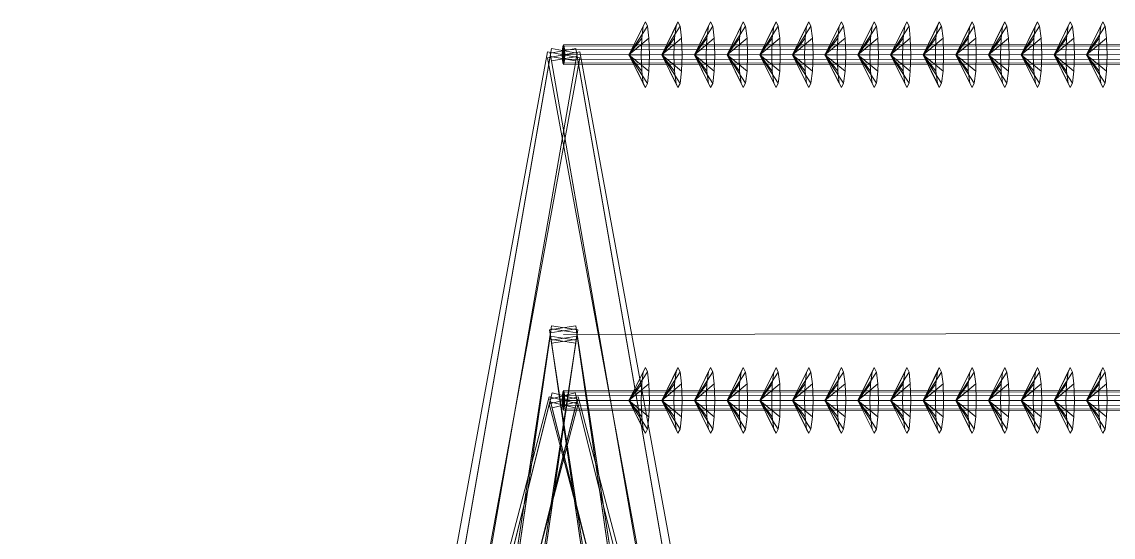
# Model space of a CAD drawing. Extents: x 4 to 464, y 11 to 29.
# Drawn here: x 8.356 to 11.668, y 27.284 to 28.85 of the extents above; entities that cross this region are included whole.
import ezdxf

# ---------------------------------------------------------------- set-up
doc = ezdxf.new("R2010")
doc.units = 0
doc.header["$MEASUREMENT"] = 0
doc.layers.add('Sections span lengths and Marker Balls Plan', color=7, linetype='CONTINUOUS', lineweight=0)
doc.layers.add('Structures Plan', color=7, linetype='CONTINUOUS', lineweight=0)

msp = doc.modelspace()

# ---------------------------------------------------------------- linework, layer by layer
at = {"layer": 'Sections span lengths and Marker Balls Plan', "color": 1}
for points in [[(10, 28.75, 48.5), (20, 28.752, 47.201), (30, 28.754, 45.962), (40, 28.756, 44.782), (50, 28.759, 43.661), (60, 28.761, 42.599), (70, 28.763, 41.596), (80, 28.765, 40.653), (90, 28.767, 39.769), (100, 28.769, 38.944), (110, 28.771, 38.178), (120, 28.773, 37.47), (130, 28.776, 36.822), (140, 28.778, 36.233), (150, 28.78, 35.703), (160, 28.782, 35.232), (170, 28.784, 34.82), (180, 28.786, 34.467), (190, 28.788, 34.172), (200, 28.79, 33.937), (210, 28.793, 33.76), (220, 28.795, 33.642), (230, 28.797, 33.583), (240, 28.799, 33.583)], [(10, 27.7, 39), (20, 27.698, 37.701), (30, 27.696, 36.462), (40, 27.694, 35.282), (50, 27.691, 34.161), (60, 27.689, 33.099), (70, 27.687, 32.096), (80, 27.685, 31.153), (90, 27.683, 30.269), (100, 27.681, 29.444), (110, 27.679, 28.678), (120, 27.677, 27.97), (130, 27.674, 27.322), (140, 27.672, 26.733), (150, 27.67, 26.203), (160, 27.668, 25.732), (170, 27.666, 25.32), (180, 27.664, 24.967), (190, 27.662, 24.672), (200, 27.66, 24.437), (210, 27.657, 24.26), (220, 27.655, 24.142), (230, 27.653, 24.083), (240, 27.651, 24.083)]]:
    msp.add_polyline3d(points, dxfattribs=at)
at = {"layer": 'Sections span lengths and Marker Balls Plan', "color": 5}
msp.add_polyline3d([(10, 27.9, 64.375), (20, 27.916, 63.515), (30, 27.931, 62.696), (40, 27.947, 61.918), (50, 27.962, 61.181), (60, 27.978, 60.485), (70, 27.993, 59.831), (80, 28.009, 59.217), (90, 28.024, 58.645), (100, 28.04, 58.113), (110, 28.056, 57.623), (120, 28.071, 57.174), (130, 28.087, 56.766), (140, 28.102, 56.398), (150, 28.118, 56.072), (160, 28.133, 55.787), (170, 28.149, 55.542), (180, 28.164, 55.339), (190, 28.18, 55.177), (200, 28.196, 55.056), (210, 28.211, 54.975), (220, 28.227, 54.936), (230, 28.242, 54.938), (240, 28.258, 54.981)], dxfattribs=at)
at = {"layer": 'Sections span lengths and Marker Balls Plan', "color": 1}
for points in [[(10.198, 28.75, 48.474), (10.254, 28.837, 48.517), (10.248, 28.85, 48.468)], [(10.198, 28.75, 48.474), (10.248, 28.85, 48.468), (10.241, 28.837, 48.418)], [(10.298, 28.75, 48.461), (10.354, 28.837, 48.505), (10.347, 28.85, 48.455)], [(10.298, 28.75, 48.461), (10.347, 28.85, 48.455), (10.341, 28.837, 48.405)], [(10.397, 28.75, 48.448), (10.453, 28.837, 48.492), (10.446, 28.85, 48.442)], [(10.397, 28.75, 48.448), (10.446, 28.85, 48.442), (10.44, 28.837, 48.392)], [(10.496, 28.75, 48.436), (10.552, 28.837, 48.479), (10.545, 28.85, 48.429)], [(10.496, 28.75, 48.436), (10.545, 28.85, 48.429), (10.539, 28.837, 48.38)], [(10.595, 28.75, 48.423), (10.651, 28.837, 48.466), (10.645, 28.85, 48.416)], [(10.595, 28.75, 48.423), (10.645, 28.85, 48.416), (10.638, 28.837, 48.367)], [(10.694, 28.75, 48.41), (10.75, 28.837, 48.453), (10.744, 28.85, 48.403)], [(10.694, 28.75, 48.41), (10.744, 28.85, 48.403), (10.737, 28.837, 48.354)], [(10.793, 28.75, 48.397), (10.849, 28.837, 48.44), (10.843, 28.85, 48.391)], [(10.793, 28.75, 48.397), (10.843, 28.85, 48.391), (10.836, 28.837, 48.341)], [(10.893, 28.75, 48.384), (10.949, 28.837, 48.427), (10.942, 28.85, 48.378)], [(10.893, 28.75, 48.384), (10.942, 28.85, 48.378), (10.936, 28.837, 48.328)], [(10.992, 28.75, 48.371), (11.048, 28.837, 48.414), (11.041, 28.85, 48.365)], [(10.992, 28.75, 48.371), (11.041, 28.85, 48.365), (11.035, 28.837, 48.315)], [(11.091, 28.75, 48.358), (11.147, 28.837, 48.401), (11.14, 28.85, 48.352)], [(11.091, 28.75, 48.358), (11.14, 28.85, 48.352), (11.134, 28.837, 48.302)], [(11.19, 28.75, 48.345), (11.246, 28.837, 48.389), (11.24, 28.85, 48.339)], [(11.19, 28.75, 48.345), (11.24, 28.85, 48.339), (11.233, 28.837, 48.289)], [(11.289, 28.75, 48.333), (11.345, 28.837, 48.376), (11.339, 28.85, 48.326)], [(11.289, 28.75, 48.333), (11.339, 28.85, 48.326), (11.332, 28.837, 48.277)], [(11.388, 28.75, 48.32), (11.444, 28.837, 48.363), (11.438, 28.85, 48.313)], [(11.388, 28.75, 48.32), (11.438, 28.85, 48.313), (11.431, 28.837, 48.264)], [(11.488, 28.75, 48.307), (11.544, 28.837, 48.35), (11.537, 28.85, 48.3)], [(11.488, 28.75, 48.307), (11.537, 28.85, 48.3), (11.531, 28.837, 48.251)], [(11.587, 28.75, 48.294), (11.643, 28.837, 48.337), (11.636, 28.85, 48.287)], [(11.587, 28.75, 48.294), (11.636, 28.85, 48.287), (11.63, 28.837, 48.238)], [(10.198, 28.75, 48.474), (10.259, 28.8, 48.554), (10.254, 28.837, 48.517)], [(10.198, 28.75, 48.474), (10.241, 28.837, 48.418), (10.237, 28.8, 48.382)], [(10.298, 28.75, 48.461), (10.358, 28.8, 48.541), (10.354, 28.837, 48.505)], [(10.298, 28.75, 48.461), (10.341, 28.837, 48.405), (10.336, 28.8, 48.369)], [(10.397, 28.75, 48.448), (10.457, 28.8, 48.528), (10.453, 28.837, 48.492)], [(10.397, 28.75, 48.448), (10.44, 28.837, 48.392), (10.435, 28.8, 48.356)], [(10.496, 28.75, 48.436), (10.557, 28.8, 48.515), (10.552, 28.837, 48.479)], [(10.496, 28.75, 48.436), (10.539, 28.837, 48.38), (10.534, 28.8, 48.343)], [(10.595, 28.75, 48.423), (10.656, 28.8, 48.502), (10.651, 28.837, 48.466)], [(10.595, 28.75, 48.423), (10.638, 28.837, 48.367), (10.633, 28.8, 48.33)], [(10.694, 28.75, 48.41), (10.755, 28.8, 48.489), (10.75, 28.837, 48.453)], [(10.694, 28.75, 48.41), (10.737, 28.837, 48.354), (10.733, 28.8, 48.318)], [(10.793, 28.75, 48.397), (10.854, 28.8, 48.476), (10.849, 28.837, 48.44)], [(10.793, 28.75, 48.397), (10.836, 28.837, 48.341), (10.832, 28.8, 48.305)], [(10.893, 28.75, 48.384), (10.953, 28.8, 48.464), (10.949, 28.837, 48.427)], [(10.893, 28.75, 48.384), (10.936, 28.837, 48.328), (10.931, 28.8, 48.292)], [(10.992, 28.75, 48.371), (11.052, 28.8, 48.451), (11.048, 28.837, 48.414)], [(10.992, 28.75, 48.371), (11.035, 28.837, 48.315), (11.03, 28.8, 48.279)], [(11.091, 28.75, 48.358), (11.152, 28.8, 48.438), (11.147, 28.837, 48.401)], [(11.091, 28.75, 48.358), (11.134, 28.837, 48.302), (11.129, 28.8, 48.266)], [(11.19, 28.75, 48.345), (11.251, 28.8, 48.425), (11.246, 28.837, 48.389)], [(11.19, 28.75, 48.345), (11.233, 28.837, 48.289), (11.228, 28.8, 48.253)], [(11.289, 28.75, 48.333), (11.35, 28.8, 48.412), (11.345, 28.837, 48.376)], [(11.289, 28.75, 48.333), (11.332, 28.837, 48.277), (11.328, 28.8, 48.24)], [(11.388, 28.75, 48.32), (11.449, 28.8, 48.399), (11.444, 28.837, 48.363)], [(11.388, 28.75, 48.32), (11.431, 28.837, 48.264), (11.427, 28.8, 48.227)], [(11.488, 28.75, 48.307), (11.548, 28.8, 48.386), (11.544, 28.837, 48.35)], [(11.488, 28.75, 48.307), (11.531, 28.837, 48.251), (11.526, 28.8, 48.214)], [(11.587, 28.75, 48.294), (11.647, 28.8, 48.373), (11.643, 28.837, 48.337)], [(11.587, 28.75, 48.294), (11.63, 28.837, 48.238), (11.625, 28.8, 48.202)], [(9.998, 28.776, 48.485), (15.452, 28.777, 47.777), (15.451, 28.766, 47.766), (9.997, 28.765, 48.474)], [(10, 28.78, 48.5), (15.454, 28.781, 47.792), (15.452, 28.777, 47.777), (9.998, 28.776, 48.485)], [(10, 28.72, 48.5), (10, 28.78, 48.5), (9.998, 28.776, 48.485)], [(10.002, 28.776, 48.515), (15.456, 28.777, 47.806), (15.454, 28.781, 47.792), (10, 28.78, 48.5)], [(10, 28.72, 48.5), (10.002, 28.776, 48.515), (10, 28.78, 48.5)], [(10.003, 28.765, 48.526), (15.458, 28.766, 47.817), (15.456, 28.777, 47.806), (10.002, 28.776, 48.515)], [(10.198, 28.75, 48.474), (10.261, 28.75, 48.567), (10.259, 28.8, 48.554)], [(10.198, 28.75, 48.474), (10.237, 28.8, 48.382), (10.235, 28.75, 48.369)], [(10.298, 28.75, 48.461), (10.36, 28.75, 48.554), (10.358, 28.8, 48.541)], [(10.298, 28.75, 48.461), (10.336, 28.8, 48.369), (10.334, 28.75, 48.356)], [(10.397, 28.75, 48.448), (10.459, 28.75, 48.541), (10.457, 28.8, 48.528)], [(10.397, 28.75, 48.448), (10.435, 28.8, 48.356), (10.433, 28.75, 48.343)], [(10.496, 28.75, 48.436), (10.558, 28.75, 48.528), (10.557, 28.8, 48.515)], [(10.496, 28.75, 48.436), (10.534, 28.8, 48.343), (10.533, 28.75, 48.33)], [(10.595, 28.75, 48.423), (10.657, 28.75, 48.515), (10.656, 28.8, 48.502)], [(10.595, 28.75, 48.423), (10.633, 28.8, 48.33), (10.632, 28.75, 48.317)], [(10.694, 28.75, 48.41), (10.757, 28.75, 48.503), (10.755, 28.8, 48.489)], [(10.694, 28.75, 48.41), (10.733, 28.8, 48.318), (10.731, 28.75, 48.304)], [(10.793, 28.75, 48.397), (10.856, 28.75, 48.49), (10.854, 28.8, 48.476)], [(10.793, 28.75, 48.397), (10.832, 28.8, 48.305), (10.83, 28.75, 48.291)], [(10.893, 28.75, 48.384), (10.955, 28.75, 48.477), (10.953, 28.8, 48.464)], [(10.893, 28.75, 48.384), (10.931, 28.8, 48.292), (10.929, 28.75, 48.278)], [(10.992, 28.75, 48.371), (11.054, 28.75, 48.464), (11.052, 28.8, 48.451)], [(10.992, 28.75, 48.371), (11.03, 28.8, 48.279), (11.028, 28.75, 48.266)], [(11.091, 28.75, 48.358), (11.153, 28.75, 48.451), (11.152, 28.8, 48.438)], [(11.091, 28.75, 48.358), (11.129, 28.8, 48.266), (11.128, 28.75, 48.253)], [(11.19, 28.75, 48.345), (11.252, 28.75, 48.438), (11.251, 28.8, 48.425)], [(11.19, 28.75, 48.345), (11.228, 28.8, 48.253), (11.227, 28.75, 48.24)], [(11.289, 28.75, 48.333), (11.352, 28.75, 48.425), (11.35, 28.8, 48.412)], [(11.289, 28.75, 48.333), (11.328, 28.8, 48.24), (11.326, 28.75, 48.227)], [(11.388, 28.75, 48.32), (11.451, 28.75, 48.412), (11.449, 28.8, 48.399)], [(11.388, 28.75, 48.32), (11.427, 28.8, 48.227), (11.425, 28.75, 48.214)], [(11.488, 28.75, 48.307), (11.55, 28.75, 48.4), (11.548, 28.8, 48.386)], [(11.488, 28.75, 48.307), (11.526, 28.8, 48.214), (11.524, 28.75, 48.201)], [(11.587, 28.75, 48.294), (11.649, 28.75, 48.387), (11.647, 28.8, 48.373)], [(11.587, 28.75, 48.294), (11.625, 28.8, 48.202), (11.623, 28.75, 48.188)], [(9.997, 28.765, 48.474), (15.451, 28.766, 47.766), (15.45, 28.751, 47.762), (9.996, 28.75, 48.47)], [(10, 28.72, 48.5), (9.997, 28.765, 48.474), (9.996, 28.75, 48.47)], [(9.996, 28.75, 48.47), (15.45, 28.751, 47.762), (15.451, 28.736, 47.766), (9.997, 28.735, 48.474)], [(10, 28.72, 48.5), (9.996, 28.75, 48.47), (9.997, 28.735, 48.474)], [(10, 28.72, 48.5), (9.998, 28.776, 48.485), (9.997, 28.765, 48.474)], [(10, 28.72, 48.5), (10.003, 28.765, 48.526), (10.002, 28.776, 48.515)], [(10, 28.72, 48.5), (10.004, 28.75, 48.53), (10.003, 28.765, 48.526)], [(10, 28.72, 48.5), (10.003, 28.735, 48.526), (10.004, 28.75, 48.53)], [(10.004, 28.75, 48.53), (15.458, 28.751, 47.821), (15.458, 28.766, 47.817), (10.003, 28.765, 48.526)], [(10.003, 28.735, 48.526), (15.458, 28.736, 47.817), (15.458, 28.751, 47.821), (10.004, 28.75, 48.53)], [(10.198, 28.75, 48.474), (10.248, 28.65, 48.468), (10.254, 28.663, 48.517)], [(10.198, 28.75, 48.474), (10.254, 28.663, 48.517), (10.259, 28.7, 48.554)], [(10.198, 28.75, 48.474), (10.259, 28.7, 48.554), (10.261, 28.75, 48.567)], [(10.198, 28.75, 48.474), (10.235, 28.75, 48.369), (10.237, 28.7, 48.382)], [(10.198, 28.75, 48.474), (10.237, 28.7, 48.382), (10.241, 28.663, 48.418)], [(10.198, 28.75, 48.474), (10.241, 28.663, 48.418), (10.248, 28.65, 48.468)], [(10.298, 28.75, 48.461), (10.347, 28.65, 48.455), (10.354, 28.663, 48.505)], [(10.298, 28.75, 48.461), (10.354, 28.663, 48.505), (10.358, 28.7, 48.541)], [(10.298, 28.75, 48.461), (10.358, 28.7, 48.541), (10.36, 28.75, 48.554)], [(10.298, 28.75, 48.461), (10.334, 28.75, 48.356), (10.336, 28.7, 48.369)], [(10.298, 28.75, 48.461), (10.336, 28.7, 48.369), (10.341, 28.663, 48.405)], [(10.298, 28.75, 48.461), (10.341, 28.663, 48.405), (10.347, 28.65, 48.455)], [(10.397, 28.75, 48.448), (10.446, 28.65, 48.442), (10.453, 28.663, 48.492)], [(10.397, 28.75, 48.448), (10.453, 28.663, 48.492), (10.457, 28.7, 48.528)], [(10.397, 28.75, 48.448), (10.457, 28.7, 48.528), (10.459, 28.75, 48.541)], [(10.397, 28.75, 48.448), (10.433, 28.75, 48.343), (10.435, 28.7, 48.356)], [(10.397, 28.75, 48.448), (10.435, 28.7, 48.356), (10.44, 28.663, 48.392)], [(10.397, 28.75, 48.448), (10.44, 28.663, 48.392), (10.446, 28.65, 48.442)], [(10.496, 28.75, 48.436), (10.545, 28.65, 48.429), (10.552, 28.664, 48.479)], [(10.496, 28.75, 48.436), (10.552, 28.664, 48.479), (10.557, 28.7, 48.515)], [(10.496, 28.75, 48.436), (10.557, 28.7, 48.515), (10.558, 28.75, 48.528)], [(10.496, 28.75, 48.436), (10.533, 28.75, 48.33), (10.534, 28.7, 48.343)], [(10.496, 28.75, 48.436), (10.534, 28.7, 48.343), (10.539, 28.664, 48.38)], [(10.496, 28.75, 48.436), (10.539, 28.664, 48.38), (10.545, 28.65, 48.429)], [(10.595, 28.75, 48.423), (10.645, 28.65, 48.416), (10.651, 28.664, 48.466)], [(10.595, 28.75, 48.423), (10.651, 28.664, 48.466), (10.656, 28.7, 48.502)], [(10.595, 28.75, 48.423), (10.656, 28.7, 48.502), (10.657, 28.75, 48.515)], [(10.595, 28.75, 48.423), (10.632, 28.75, 48.317), (10.633, 28.7, 48.33)], [(10.595, 28.75, 48.423), (10.633, 28.7, 48.33), (10.638, 28.664, 48.367)], [(10.595, 28.75, 48.423), (10.638, 28.664, 48.367), (10.645, 28.65, 48.416)], [(10.694, 28.75, 48.41), (10.744, 28.65, 48.403), (10.75, 28.664, 48.453)], [(10.694, 28.75, 48.41), (10.75, 28.664, 48.453), (10.755, 28.7, 48.489)], [(10.694, 28.75, 48.41), (10.755, 28.7, 48.489), (10.757, 28.75, 48.503)], [(10.694, 28.75, 48.41), (10.731, 28.75, 48.304), (10.733, 28.7, 48.318)], [(10.694, 28.75, 48.41), (10.733, 28.7, 48.318), (10.737, 28.664, 48.354)], [(10.694, 28.75, 48.41), (10.737, 28.664, 48.354), (10.744, 28.65, 48.403)], [(10.793, 28.75, 48.397), (10.843, 28.65, 48.391), (10.849, 28.664, 48.44)], [(10.793, 28.75, 48.397), (10.849, 28.664, 48.44), (10.854, 28.7, 48.476)], [(10.793, 28.75, 48.397), (10.854, 28.7, 48.476), (10.856, 28.75, 48.49)], [(10.793, 28.75, 48.397), (10.83, 28.75, 48.291), (10.832, 28.7, 48.305)], [(10.793, 28.75, 48.397), (10.832, 28.7, 48.305), (10.836, 28.664, 48.341)], [(10.793, 28.75, 48.397), (10.836, 28.664, 48.341), (10.843, 28.65, 48.391)], [(10.893, 28.75, 48.384), (10.942, 28.65, 48.378), (10.949, 28.664, 48.427)], [(10.893, 28.75, 48.384), (10.949, 28.664, 48.427), (10.953, 28.7, 48.464)], [(10.893, 28.75, 48.384), (10.953, 28.7, 48.464), (10.955, 28.75, 48.477)], [(10.893, 28.75, 48.384), (10.929, 28.75, 48.278), (10.931, 28.7, 48.292)], [(10.893, 28.75, 48.384), (10.931, 28.7, 48.292), (10.936, 28.664, 48.328)], [(10.893, 28.75, 48.384), (10.936, 28.664, 48.328), (10.942, 28.65, 48.378)], [(10.992, 28.75, 48.371), (11.041, 28.65, 48.365), (11.048, 28.664, 48.414)], [(10.992, 28.75, 48.371), (11.048, 28.664, 48.414), (11.052, 28.7, 48.451)], [(10.992, 28.75, 48.371), (11.052, 28.7, 48.451), (11.054, 28.75, 48.464)], [(10.992, 28.75, 48.371), (11.028, 28.75, 48.266), (11.03, 28.7, 48.279)], [(10.992, 28.75, 48.371), (11.03, 28.7, 48.279), (11.035, 28.664, 48.315)], [(10.992, 28.75, 48.371), (11.035, 28.664, 48.315), (11.041, 28.65, 48.365)], [(11.091, 28.75, 48.358), (11.14, 28.65, 48.352), (11.147, 28.664, 48.401)], [(11.091, 28.75, 48.358), (11.147, 28.664, 48.401), (11.152, 28.7, 48.438)], [(11.091, 28.75, 48.358), (11.152, 28.7, 48.438), (11.153, 28.75, 48.451)], [(11.091, 28.75, 48.358), (11.128, 28.75, 48.253), (11.129, 28.7, 48.266)], [(11.091, 28.75, 48.358), (11.129, 28.7, 48.266), (11.134, 28.664, 48.302)], [(11.091, 28.75, 48.358), (11.134, 28.664, 48.302), (11.14, 28.65, 48.352)], [(11.19, 28.75, 48.345), (11.24, 28.65, 48.339), (11.246, 28.664, 48.389)], [(11.19, 28.75, 48.345), (11.246, 28.664, 48.389), (11.251, 28.7, 48.425)], [(11.19, 28.75, 48.345), (11.251, 28.7, 48.425), (11.252, 28.75, 48.438)], [(11.19, 28.75, 48.345), (11.227, 28.75, 48.24), (11.228, 28.7, 48.253)], [(11.19, 28.75, 48.345), (11.228, 28.7, 48.253), (11.233, 28.664, 48.289)], [(11.19, 28.75, 48.345), (11.233, 28.664, 48.289), (11.24, 28.65, 48.339)], [(11.289, 28.75, 48.333), (11.339, 28.65, 48.326), (11.345, 28.664, 48.376)], [(11.289, 28.75, 48.333), (11.345, 28.664, 48.376), (11.35, 28.7, 48.412)], [(11.289, 28.75, 48.333), (11.35, 28.7, 48.412), (11.352, 28.75, 48.425)], [(11.289, 28.75, 48.333), (11.326, 28.75, 48.227), (11.328, 28.7, 48.24)], [(11.289, 28.75, 48.333), (11.328, 28.7, 48.24), (11.332, 28.664, 48.277)], [(11.289, 28.75, 48.333), (11.332, 28.664, 48.277), (11.339, 28.65, 48.326)], [(11.388, 28.75, 48.32), (11.438, 28.65, 48.313), (11.444, 28.664, 48.363)], [(11.388, 28.75, 48.32), (11.444, 28.664, 48.363), (11.449, 28.7, 48.399)], [(11.388, 28.75, 48.32), (11.449, 28.7, 48.399), (11.451, 28.75, 48.412)], [(11.388, 28.75, 48.32), (11.425, 28.75, 48.214), (11.427, 28.7, 48.227)], [(11.388, 28.75, 48.32), (11.427, 28.7, 48.227), (11.432, 28.664, 48.264)], [(11.388, 28.75, 48.32), (11.432, 28.664, 48.264), (11.438, 28.65, 48.313)], [(11.488, 28.75, 48.307), (11.537, 28.65, 48.3), (11.544, 28.664, 48.35)], [(11.488, 28.75, 48.307), (11.544, 28.664, 48.35), (11.548, 28.7, 48.386)], [(11.488, 28.75, 48.307), (11.548, 28.7, 48.386), (11.55, 28.75, 48.4)], [(11.488, 28.75, 48.307), (11.524, 28.75, 48.201), (11.526, 28.7, 48.214)], [(11.488, 28.75, 48.307), (11.526, 28.7, 48.214), (11.531, 28.664, 48.251)], [(11.488, 28.75, 48.307), (11.531, 28.664, 48.251), (11.537, 28.65, 48.3)], [(11.587, 28.75, 48.294), (11.636, 28.65, 48.287), (11.643, 28.664, 48.337)], [(11.587, 28.75, 48.294), (11.643, 28.664, 48.337), (11.647, 28.7, 48.373)], [(11.587, 28.75, 48.294), (11.647, 28.7, 48.373), (11.649, 28.75, 48.387)], [(11.587, 28.75, 48.294), (11.623, 28.75, 48.188), (11.625, 28.7, 48.202)], [(11.587, 28.75, 48.294), (11.625, 28.7, 48.202), (11.63, 28.664, 48.238)], [(11.587, 28.75, 48.294), (11.63, 28.664, 48.238), (11.636, 28.65, 48.287)], [(9.997, 28.735, 48.474), (15.451, 28.736, 47.766), (15.452, 28.725, 47.777), (9.998, 28.724, 48.485)], [(10, 28.72, 48.5), (9.997, 28.735, 48.474), (9.998, 28.724, 48.485)], [(9.998, 28.724, 48.485), (15.452, 28.725, 47.777), (15.454, 28.721, 47.792), (10, 28.72, 48.5)], [(10, 28.72, 48.5), (9.998, 28.724, 48.485), (10, 28.72, 48.5)], [(10, 28.72, 48.5), (10.002, 28.724, 48.515), (10.003, 28.735, 48.526)], [(10, 28.72, 48.5), (15.454, 28.721, 47.792), (15.456, 28.725, 47.806), (10.002, 28.724, 48.515)], [(10.002, 28.724, 48.515), (15.456, 28.725, 47.806), (15.458, 28.736, 47.817), (10.003, 28.735, 48.526)], [(10.198, 27.7, 38.974), (10.254, 27.787, 39.017), (10.248, 27.8, 38.968)], [(10.198, 27.7, 38.974), (10.248, 27.8, 38.968), (10.241, 27.787, 38.918)], [(10.198, 27.7, 38.974), (10.259, 27.75, 39.054), (10.254, 27.787, 39.017)], [(10.198, 27.7, 38.974), (10.241, 27.787, 38.918), (10.237, 27.75, 38.882)], [(10.298, 27.7, 38.961), (10.354, 27.787, 39.005), (10.347, 27.8, 38.955)], [(10.298, 27.7, 38.961), (10.347, 27.8, 38.955), (10.341, 27.787, 38.905)], [(10.298, 27.7, 38.961), (10.358, 27.75, 39.041), (10.354, 27.787, 39.005)], [(10.298, 27.7, 38.961), (10.341, 27.787, 38.905), (10.336, 27.75, 38.869)], [(10.397, 27.7, 38.948), (10.453, 27.787, 38.992), (10.446, 27.8, 38.942)], [(10.397, 27.7, 38.948), (10.446, 27.8, 38.942), (10.44, 27.787, 38.892)], [(10.397, 27.7, 38.948), (10.457, 27.75, 39.028), (10.453, 27.787, 38.992)], [(10.397, 27.7, 38.948), (10.44, 27.787, 38.892), (10.435, 27.75, 38.856)], [(10.496, 27.7, 38.936), (10.552, 27.786, 38.979), (10.545, 27.8, 38.929)], [(10.496, 27.7, 38.936), (10.545, 27.8, 38.929), (10.539, 27.786, 38.88)], [(10.496, 27.7, 38.936), (10.557, 27.75, 39.015), (10.552, 27.786, 38.979)], [(10.496, 27.7, 38.936), (10.539, 27.786, 38.88), (10.534, 27.75, 38.843)], [(10.595, 27.7, 38.923), (10.651, 27.786, 38.966), (10.645, 27.8, 38.916)], [(10.595, 27.7, 38.923), (10.645, 27.8, 38.916), (10.638, 27.786, 38.867)], [(10.595, 27.7, 38.923), (10.656, 27.75, 39.002), (10.651, 27.786, 38.966)], [(10.595, 27.7, 38.923), (10.638, 27.786, 38.867), (10.633, 27.75, 38.83)], [(10.694, 27.7, 38.91), (10.75, 27.786, 38.953), (10.744, 27.8, 38.903)], [(10.694, 27.7, 38.91), (10.744, 27.8, 38.903), (10.737, 27.786, 38.854)], [(10.694, 27.7, 38.91), (10.755, 27.75, 38.989), (10.75, 27.786, 38.953)], [(10.694, 27.7, 38.91), (10.737, 27.786, 38.854), (10.733, 27.75, 38.818)], [(10.793, 27.7, 38.897), (10.849, 27.786, 38.94), (10.843, 27.8, 38.891)], [(10.793, 27.7, 38.897), (10.843, 27.8, 38.891), (10.836, 27.786, 38.841)], [(10.793, 27.7, 38.897), (10.854, 27.75, 38.976), (10.849, 27.786, 38.94)], [(10.793, 27.7, 38.897), (10.836, 27.786, 38.841), (10.832, 27.75, 38.805)], [(10.893, 27.7, 38.884), (10.949, 27.786, 38.927), (10.942, 27.8, 38.878)], [(10.893, 27.7, 38.884), (10.942, 27.8, 38.878), (10.936, 27.786, 38.828)], [(10.893, 27.7, 38.884), (10.953, 27.75, 38.964), (10.949, 27.786, 38.927)], [(10.893, 27.7, 38.884), (10.936, 27.786, 38.828), (10.931, 27.75, 38.792)], [(10.992, 27.7, 38.871), (11.048, 27.786, 38.914), (11.041, 27.8, 38.865)], [(10.992, 27.7, 38.871), (11.041, 27.8, 38.865), (11.035, 27.786, 38.815)], [(10.992, 27.7, 38.871), (11.052, 27.75, 38.951), (11.048, 27.786, 38.914)], [(10.992, 27.7, 38.871), (11.035, 27.786, 38.815), (11.03, 27.75, 38.779)], [(11.091, 27.7, 38.858), (11.147, 27.786, 38.901), (11.14, 27.8, 38.852)], [(11.091, 27.7, 38.858), (11.14, 27.8, 38.852), (11.134, 27.786, 38.802)], [(11.091, 27.7, 38.858), (11.152, 27.75, 38.938), (11.147, 27.786, 38.901)], [(11.091, 27.7, 38.858), (11.134, 27.786, 38.802), (11.129, 27.75, 38.766)], [(11.19, 27.7, 38.845), (11.246, 27.786, 38.889), (11.24, 27.8, 38.839)], [(11.19, 27.7, 38.845), (11.24, 27.8, 38.839), (11.233, 27.786, 38.789)], [(11.19, 27.7, 38.845), (11.251, 27.75, 38.925), (11.246, 27.786, 38.889)], [(11.19, 27.7, 38.845), (11.233, 27.786, 38.789), (11.228, 27.75, 38.753)], [(11.289, 27.7, 38.833), (11.345, 27.786, 38.876), (11.339, 27.8, 38.826)], [(11.289, 27.7, 38.833), (11.339, 27.8, 38.826), (11.332, 27.786, 38.777)], [(11.289, 27.7, 38.833), (11.35, 27.75, 38.912), (11.345, 27.786, 38.876)], [(11.289, 27.7, 38.833), (11.332, 27.786, 38.777), (11.328, 27.75, 38.74)], [(11.388, 27.7, 38.82), (11.444, 27.786, 38.863), (11.438, 27.8, 38.813)], [(11.388, 27.7, 38.82), (11.438, 27.8, 38.813), (11.432, 27.786, 38.764)], [(11.388, 27.7, 38.82), (11.449, 27.75, 38.899), (11.444, 27.786, 38.863)], [(11.388, 27.7, 38.82), (11.432, 27.786, 38.764), (11.427, 27.75, 38.727)], [(11.488, 27.7, 38.807), (11.544, 27.786, 38.85), (11.537, 27.8, 38.8)], [(11.488, 27.7, 38.807), (11.537, 27.8, 38.8), (11.531, 27.786, 38.751)], [(11.488, 27.7, 38.807), (11.548, 27.75, 38.886), (11.544, 27.786, 38.85)], [(11.488, 27.7, 38.807), (11.531, 27.786, 38.751), (11.526, 27.75, 38.714)], [(11.587, 27.7, 38.794), (11.643, 27.786, 38.837), (11.636, 27.8, 38.787)], [(11.587, 27.7, 38.794), (11.636, 27.8, 38.787), (11.63, 27.786, 38.738)], [(11.587, 27.7, 38.794), (11.647, 27.75, 38.873), (11.643, 27.786, 38.837)], [(11.587, 27.7, 38.794), (11.63, 27.786, 38.738), (11.625, 27.75, 38.702)], [(9.998, 27.726, 38.985), (15.452, 27.725, 38.277), (15.451, 27.714, 38.266), (9.997, 27.715, 38.974)], [(10, 27.67, 39), (9.998, 27.726, 38.985), (9.997, 27.715, 38.974)], [(10, 27.73, 39), (15.454, 27.729, 38.292), (15.452, 27.725, 38.277), (9.998, 27.726, 38.985)], [(10, 27.67, 39), (10, 27.73, 39), (9.998, 27.726, 38.985)], [(10.002, 27.726, 39.015), (15.456, 27.725, 38.306), (15.454, 27.729, 38.292), (10, 27.73, 39)], [(10, 27.67, 39), (10.002, 27.726, 39.015), (10, 27.73, 39)], [(10, 27.67, 39), (10.003, 27.715, 39.026), (10.002, 27.726, 39.015)], [(10.003, 27.715, 39.026), (15.458, 27.714, 38.317), (15.456, 27.725, 38.306), (10.002, 27.726, 39.015)], [(10.198, 27.7, 38.974), (10.261, 27.7, 39.067), (10.259, 27.75, 39.054)], [(10.198, 27.7, 38.974), (10.237, 27.75, 38.882), (10.235, 27.7, 38.869)], [(10.298, 27.7, 38.961), (10.36, 27.7, 39.054), (10.358, 27.75, 39.041)], [(10.298, 27.7, 38.961), (10.336, 27.75, 38.869), (10.334, 27.7, 38.856)], [(10.397, 27.7, 38.948), (10.459, 27.7, 39.041), (10.457, 27.75, 39.028)], [(10.397, 27.7, 38.948), (10.435, 27.75, 38.856), (10.433, 27.7, 38.843)], [(10.496, 27.7, 38.936), (10.558, 27.7, 39.028), (10.557, 27.75, 39.015)], [(10.496, 27.7, 38.936), (10.534, 27.75, 38.843), (10.533, 27.7, 38.83)], [(10.595, 27.7, 38.923), (10.657, 27.7, 39.015), (10.656, 27.75, 39.002)], [(10.595, 27.7, 38.923), (10.633, 27.75, 38.83), (10.632, 27.7, 38.817)], [(10.694, 27.7, 38.91), (10.757, 27.7, 39.003), (10.755, 27.75, 38.989)], [(10.694, 27.7, 38.91), (10.733, 27.75, 38.818), (10.731, 27.7, 38.804)], [(10.793, 27.7, 38.897), (10.856, 27.7, 38.99), (10.854, 27.75, 38.976)], [(10.793, 27.7, 38.897), (10.832, 27.75, 38.805), (10.83, 27.7, 38.791)], [(10.893, 27.7, 38.884), (10.955, 27.7, 38.977), (10.953, 27.75, 38.964)], [(10.893, 27.7, 38.884), (10.931, 27.75, 38.792), (10.929, 27.7, 38.778)], [(10.992, 27.7, 38.871), (11.054, 27.7, 38.964), (11.052, 27.75, 38.951)], [(10.992, 27.7, 38.871), (11.03, 27.75, 38.779), (11.028, 27.7, 38.766)], [(11.091, 27.7, 38.858), (11.153, 27.7, 38.951), (11.152, 27.75, 38.938)], [(11.091, 27.7, 38.858), (11.129, 27.75, 38.766), (11.128, 27.7, 38.753)], [(11.19, 27.7, 38.845), (11.252, 27.7, 38.938), (11.251, 27.75, 38.925)], [(11.19, 27.7, 38.845), (11.228, 27.75, 38.753), (11.227, 27.7, 38.74)], [(11.289, 27.7, 38.833), (11.352, 27.7, 38.925), (11.35, 27.75, 38.912)], [(11.289, 27.7, 38.833), (11.328, 27.75, 38.74), (11.326, 27.7, 38.727)], [(11.388, 27.7, 38.82), (11.451, 27.7, 38.912), (11.449, 27.75, 38.899)], [(11.388, 27.7, 38.82), (11.427, 27.75, 38.727), (11.425, 27.7, 38.714)], [(11.488, 27.7, 38.807), (11.55, 27.7, 38.9), (11.548, 27.75, 38.886)], [(11.488, 27.7, 38.807), (11.526, 27.75, 38.714), (11.524, 27.7, 38.701)], [(11.587, 27.7, 38.794), (11.649, 27.7, 38.887), (11.647, 27.75, 38.873)], [(11.587, 27.7, 38.794), (11.625, 27.75, 38.702), (11.623, 27.7, 38.688)], [(9.997, 27.715, 38.974), (15.451, 27.714, 38.266), (15.45, 27.699, 38.262), (9.996, 27.7, 38.97)], [(10, 27.67, 39), (9.997, 27.715, 38.974), (9.996, 27.7, 38.97)], [(9.996, 27.7, 38.97), (15.45, 27.699, 38.262), (15.451, 27.684, 38.266), (9.997, 27.685, 38.974)], [(10, 27.67, 39), (9.996, 27.7, 38.97), (9.997, 27.685, 38.974)], [(9.997, 27.685, 38.974), (15.451, 27.684, 38.266), (15.452, 27.673, 38.277), (9.998, 27.674, 38.985)], [(10, 27.67, 39), (9.997, 27.685, 38.974), (9.998, 27.674, 38.985)], [(10, 27.67, 39), (10.004, 27.7, 39.03), (10.003, 27.715, 39.026)], [(10, 27.67, 39), (10.003, 27.685, 39.026), (10.004, 27.7, 39.03)], [(10, 27.67, 39), (10.002, 27.674, 39.015), (10.003, 27.685, 39.026)], [(10.002, 27.674, 39.015), (15.456, 27.673, 38.306), (15.458, 27.684, 38.317), (10.003, 27.685, 39.026)], [(10.004, 27.7, 39.03), (15.458, 27.699, 38.321), (15.458, 27.714, 38.317), (10.003, 27.715, 39.026)], [(10.003, 27.685, 39.026), (15.458, 27.684, 38.317), (15.458, 27.699, 38.321), (10.004, 27.7, 39.03)], [(10.198, 27.7, 38.974), (10.248, 27.6, 38.968), (10.254, 27.613, 39.017)], [(10.198, 27.7, 38.974), (10.254, 27.613, 39.017), (10.259, 27.65, 39.054)], [(10.198, 27.7, 38.974), (10.259, 27.65, 39.054), (10.261, 27.7, 39.067)], [(10.198, 27.7, 38.974), (10.235, 27.7, 38.869), (10.237, 27.65, 38.882)], [(10.198, 27.7, 38.974), (10.237, 27.65, 38.882), (10.241, 27.613, 38.918)], [(10.198, 27.7, 38.974), (10.241, 27.613, 38.918), (10.248, 27.6, 38.968)], [(10.298, 27.7, 38.961), (10.347, 27.6, 38.955), (10.354, 27.613, 39.005)], [(10.298, 27.7, 38.961), (10.354, 27.613, 39.005), (10.358, 27.65, 39.041)], [(10.298, 27.7, 38.961), (10.358, 27.65, 39.041), (10.36, 27.7, 39.054)], [(10.298, 27.7, 38.961), (10.334, 27.7, 38.856), (10.336, 27.65, 38.869)], [(10.298, 27.7, 38.961), (10.336, 27.65, 38.869), (10.341, 27.613, 38.905)], [(10.298, 27.7, 38.961), (10.341, 27.613, 38.905), (10.347, 27.6, 38.955)], [(10.397, 27.7, 38.948), (10.446, 27.6, 38.942), (10.453, 27.613, 38.992)], [(10.397, 27.7, 38.948), (10.453, 27.613, 38.992), (10.457, 27.65, 39.028)], [(10.397, 27.7, 38.948), (10.457, 27.65, 39.028), (10.459, 27.7, 39.041)], [(10.397, 27.7, 38.948), (10.433, 27.7, 38.843), (10.435, 27.65, 38.856)], [(10.397, 27.7, 38.948), (10.435, 27.65, 38.856), (10.44, 27.613, 38.892)], [(10.397, 27.7, 38.948), (10.44, 27.613, 38.892), (10.446, 27.6, 38.942)], [(10.496, 27.7, 38.936), (10.545, 27.6, 38.929), (10.552, 27.613, 38.979)], [(10.496, 27.7, 38.936), (10.552, 27.613, 38.979), (10.557, 27.65, 39.015)], [(10.496, 27.7, 38.936), (10.557, 27.65, 39.015), (10.558, 27.7, 39.028)], [(10.496, 27.7, 38.936), (10.533, 27.7, 38.83), (10.534, 27.65, 38.843)], [(10.496, 27.7, 38.936), (10.534, 27.65, 38.843), (10.539, 27.613, 38.88)], [(10.496, 27.7, 38.936), (10.539, 27.613, 38.88), (10.545, 27.6, 38.929)], [(10.595, 27.7, 38.923), (10.645, 27.6, 38.916), (10.651, 27.613, 38.966)], [(10.595, 27.7, 38.923), (10.651, 27.613, 38.966), (10.656, 27.65, 39.002)], [(10.595, 27.7, 38.923), (10.656, 27.65, 39.002), (10.657, 27.7, 39.015)], [(10.595, 27.7, 38.923), (10.632, 27.7, 38.817), (10.633, 27.65, 38.83)], [(10.595, 27.7, 38.923), (10.633, 27.65, 38.83), (10.638, 27.613, 38.867)], [(10.595, 27.7, 38.923), (10.638, 27.613, 38.867), (10.645, 27.6, 38.916)], [(10.694, 27.7, 38.91), (10.744, 27.6, 38.903), (10.75, 27.613, 38.953)], [(10.694, 27.7, 38.91), (10.75, 27.613, 38.953), (10.755, 27.65, 38.989)], [(10.694, 27.7, 38.91), (10.755, 27.65, 38.989), (10.757, 27.7, 39.003)], [(10.694, 27.7, 38.91), (10.731, 27.7, 38.804), (10.733, 27.65, 38.818)], [(10.694, 27.7, 38.91), (10.733, 27.65, 38.818), (10.737, 27.613, 38.854)], [(10.694, 27.7, 38.91), (10.737, 27.613, 38.854), (10.744, 27.6, 38.903)], [(10.793, 27.7, 38.897), (10.843, 27.6, 38.891), (10.849, 27.613, 38.94)], [(10.793, 27.7, 38.897), (10.849, 27.613, 38.94), (10.854, 27.65, 38.976)], [(10.793, 27.7, 38.897), (10.854, 27.65, 38.976), (10.856, 27.7, 38.99)], [(10.793, 27.7, 38.897), (10.83, 27.7, 38.791), (10.832, 27.65, 38.805)], [(10.793, 27.7, 38.897), (10.832, 27.65, 38.805), (10.836, 27.613, 38.841)], [(10.793, 27.7, 38.897), (10.836, 27.613, 38.841), (10.843, 27.6, 38.891)], [(10.893, 27.7, 38.884), (10.942, 27.6, 38.878), (10.949, 27.613, 38.927)], [(10.893, 27.7, 38.884), (10.949, 27.613, 38.927), (10.953, 27.65, 38.964)], [(10.893, 27.7, 38.884), (10.953, 27.65, 38.964), (10.955, 27.7, 38.977)], [(10.893, 27.7, 38.884), (10.929, 27.7, 38.778), (10.931, 27.65, 38.792)], [(10.893, 27.7, 38.884), (10.931, 27.65, 38.792), (10.936, 27.613, 38.828)], [(10.893, 27.7, 38.884), (10.936, 27.613, 38.828), (10.942, 27.6, 38.878)], [(10.992, 27.7, 38.871), (11.041, 27.6, 38.865), (11.048, 27.613, 38.914)], [(10.992, 27.7, 38.871), (11.048, 27.613, 38.914), (11.052, 27.65, 38.951)], [(10.992, 27.7, 38.871), (11.052, 27.65, 38.951), (11.054, 27.7, 38.964)], [(10.992, 27.7, 38.871), (11.028, 27.7, 38.766), (11.03, 27.65, 38.779)], [(10.992, 27.7, 38.871), (11.03, 27.65, 38.779), (11.035, 27.613, 38.815)], [(10.992, 27.7, 38.871), (11.035, 27.613, 38.815), (11.041, 27.6, 38.865)], [(11.091, 27.7, 38.858), (11.14, 27.6, 38.852), (11.147, 27.613, 38.901)], [(11.091, 27.7, 38.858), (11.147, 27.613, 38.901), (11.152, 27.65, 38.938)], [(11.091, 27.7, 38.858), (11.152, 27.65, 38.938), (11.153, 27.7, 38.951)], [(11.091, 27.7, 38.858), (11.128, 27.7, 38.753), (11.129, 27.65, 38.766)], [(11.091, 27.7, 38.858), (11.129, 27.65, 38.766), (11.134, 27.613, 38.802)], [(11.091, 27.7, 38.858), (11.134, 27.613, 38.802), (11.14, 27.6, 38.852)], [(11.19, 27.7, 38.845), (11.24, 27.6, 38.839), (11.246, 27.613, 38.889)], [(11.19, 27.7, 38.845), (11.246, 27.613, 38.889), (11.251, 27.65, 38.925)], [(11.19, 27.7, 38.845), (11.251, 27.65, 38.925), (11.252, 27.7, 38.938)], [(11.19, 27.7, 38.845), (11.227, 27.7, 38.74), (11.228, 27.65, 38.753)], [(11.19, 27.7, 38.845), (11.228, 27.65, 38.753), (11.233, 27.613, 38.789)], [(11.19, 27.7, 38.845), (11.233, 27.613, 38.789), (11.24, 27.6, 38.839)], [(11.289, 27.7, 38.833), (11.339, 27.6, 38.826), (11.345, 27.613, 38.876)], [(11.289, 27.7, 38.833), (11.345, 27.613, 38.876), (11.35, 27.65, 38.912)], [(11.289, 27.7, 38.833), (11.35, 27.65, 38.912), (11.352, 27.7, 38.925)], [(11.289, 27.7, 38.833), (11.326, 27.7, 38.727), (11.328, 27.65, 38.74)], [(11.289, 27.7, 38.833), (11.328, 27.65, 38.74), (11.332, 27.613, 38.777)], [(11.289, 27.7, 38.833), (11.332, 27.613, 38.777), (11.339, 27.6, 38.826)], [(11.388, 27.7, 38.82), (11.438, 27.6, 38.813), (11.444, 27.613, 38.863)], [(11.388, 27.7, 38.82), (11.444, 27.613, 38.863), (11.449, 27.65, 38.899)], [(11.388, 27.7, 38.82), (11.449, 27.65, 38.899), (11.451, 27.7, 38.912)], [(11.388, 27.7, 38.82), (11.425, 27.7, 38.714), (11.427, 27.65, 38.727)], [(11.388, 27.7, 38.82), (11.427, 27.65, 38.727), (11.431, 27.613, 38.764)], [(11.388, 27.7, 38.82), (11.431, 27.613, 38.764), (11.438, 27.6, 38.813)], [(11.488, 27.7, 38.807), (11.537, 27.6, 38.8), (11.544, 27.613, 38.85)], [(11.488, 27.7, 38.807), (11.544, 27.613, 38.85), (11.548, 27.65, 38.886)], [(11.488, 27.7, 38.807), (11.548, 27.65, 38.886), (11.55, 27.7, 38.9)], [(11.488, 27.7, 38.807), (11.524, 27.7, 38.701), (11.526, 27.65, 38.714)], [(11.488, 27.7, 38.807), (11.526, 27.65, 38.714), (11.531, 27.613, 38.751)], [(11.488, 27.7, 38.807), (11.531, 27.613, 38.751), (11.537, 27.6, 38.8)], [(11.587, 27.7, 38.794), (11.636, 27.6, 38.787), (11.643, 27.613, 38.837)], [(11.587, 27.7, 38.794), (11.643, 27.613, 38.837), (11.647, 27.65, 38.873)], [(11.587, 27.7, 38.794), (11.647, 27.65, 38.873), (11.649, 27.7, 38.887)], [(11.587, 27.7, 38.794), (11.623, 27.7, 38.688), (11.625, 27.65, 38.702)], [(11.587, 27.7, 38.794), (11.625, 27.65, 38.702), (11.63, 27.613, 38.738)], [(11.587, 27.7, 38.794), (11.63, 27.613, 38.738), (11.636, 27.6, 38.787)], [(9.998, 27.674, 38.985), (15.452, 27.673, 38.277), (15.454, 27.669, 38.292), (10, 27.67, 39)], [(10, 27.67, 39), (9.998, 27.674, 38.985), (10, 27.67, 39)], [(10, 27.67, 39), (15.454, 27.669, 38.292), (15.456, 27.673, 38.306), (10.002, 27.674, 39.015)]]:
    msp.add_3dface(points, dxfattribs=at)
at = {"layer": 'Structures Plan', "color": 253}
for points in [[(8.693, 21.347, 48.45), (10.049, 28.741, 48.45), (9.951, 28.759, 48.45), (8.595, 21.365, 48.45)], [(8.595, 21.365, 48.55), (9.951, 28.759, 48.55), (10.049, 28.741, 48.55), (8.693, 21.347, 48.55)], [(8.595, 21.365, 48.45), (9.951, 28.759, 48.45), (9.951, 28.759, 48.55), (8.595, 21.365, 48.55)], [(8.664, 21.29, 50.837), (9.959, 28.745, 48.462), (9.963, 28.769, 48.538), (8.668, 21.314, 50.913)], [(8.742, 21.276, 50.837), (10.037, 28.731, 48.462), (9.959, 28.745, 48.462), (8.664, 21.29, 50.837)], [(8.668, 21.314, 50.913), (9.963, 28.769, 48.538), (10.041, 28.755, 48.538), (8.746, 21.3, 50.913)], [(8.746, 21.3, 50.913), (10.041, 28.755, 48.538), (10.037, 28.731, 48.462), (8.742, 21.276, 50.837)], [(9.951, 28.759, 48.45), (10.049, 28.741, 48.45), (10.049, 28.741, 48.55), (9.951, 28.759, 48.55)], [(11.405, 21.365, 48.45), (10.049, 28.759, 48.45), (9.951, 28.741, 48.45), (11.307, 21.347, 48.45)], [(11.307, 21.347, 48.55), (9.951, 28.741, 48.55), (10.049, 28.759, 48.55), (11.405, 21.365, 48.55)], [(9.951, 28.741, 48.45), (10.049, 28.759, 48.45), (10.049, 28.759, 48.55), (9.951, 28.741, 48.55)], [(9.959, 28.745, 48.462), (10.037, 28.731, 48.462), (10.041, 28.755, 48.538), (9.963, 28.769, 48.538)], [(11.254, 21.3, 50.913), (9.959, 28.755, 48.538), (10.037, 28.769, 48.538), (11.332, 21.314, 50.913)], [(9.963, 28.731, 48.462), (10.041, 28.745, 48.462), (10.037, 28.769, 48.538), (9.959, 28.755, 48.538)], [(11.258, 21.276, 50.837), (9.963, 28.731, 48.462), (9.959, 28.755, 48.538), (11.254, 21.3, 50.913)], [(11.336, 21.29, 50.837), (10.041, 28.745, 48.462), (9.963, 28.731, 48.462), (11.258, 21.276, 50.837)], [(11.332, 21.314, 50.913), (10.037, 28.769, 48.538), (10.041, 28.745, 48.462), (11.336, 21.29, 50.837)], [(11.405, 21.365, 48.55), (10.049, 28.759, 48.55), (10.049, 28.759, 48.45), (11.405, 21.365, 48.45)], [(8.693, 21.347, 48.55), (10.049, 28.741, 48.55), (10.049, 28.741, 48.45), (8.693, 21.347, 48.45)], [(11.307, 21.347, 48.45), (9.951, 28.741, 48.45), (9.951, 28.741, 48.55), (11.307, 21.347, 48.55)], [(9.957, 27.886, 64.41), (8.906, 21.037, 60.41), (8.912, 21.077, 60.34), (9.963, 27.926, 64.34)], [(9.963, 27.926, 64.34), (8.912, 21.077, 60.34), (8.992, 21.065, 60.34), (10.043, 27.914, 64.34)], [(9.959, 27.895, 64.413), (8.959, 20.995, 62.413), (8.962, 21.017, 62.337), (9.962, 27.917, 64.337)], [(9.962, 27.917, 64.337), (8.962, 21.017, 62.337), (9.041, 21.005, 62.337), (10.041, 27.905, 64.337)], [(10.043, 27.914, 64.34), (9.963, 27.926, 64.34), (9.957, 27.886, 64.41), (10.037, 27.874, 64.41)], [(9.957, 27.914, 64.34), (11.008, 21.065, 60.34), (11.088, 21.077, 60.34), (10.037, 27.926, 64.34)], [(10.037, 27.926, 64.34), (9.957, 27.914, 64.34), (9.963, 27.874, 64.41), (10.043, 27.886, 64.41)], [(10.041, 27.905, 64.337), (9.962, 27.917, 64.337), (9.959, 27.895, 64.413), (10.038, 27.883, 64.413)], [(9.959, 27.905, 64.337), (10.959, 21.005, 62.337), (11.038, 21.017, 62.337), (10.038, 27.917, 64.337)], [(10.038, 27.917, 64.337), (9.959, 27.905, 64.337), (9.962, 27.883, 64.413), (10.041, 27.895, 64.413)], [(10.037, 27.926, 64.34), (11.088, 21.077, 60.34), (11.094, 21.037, 60.41), (10.043, 27.886, 64.41)], [(10.038, 27.917, 64.337), (11.038, 21.017, 62.337), (11.041, 20.995, 62.413), (10.041, 27.895, 64.413)], [(10.037, 27.874, 64.41), (8.986, 21.025, 60.41), (8.906, 21.037, 60.41), (9.957, 27.886, 64.41)], [(10.038, 27.883, 64.413), (9.038, 20.983, 62.413), (8.959, 20.995, 62.413), (9.959, 27.895, 64.413)], [(10.043, 27.914, 64.34), (8.992, 21.065, 60.34), (8.986, 21.025, 60.41), (10.037, 27.874, 64.41)], [(10.041, 27.905, 64.337), (9.041, 21.005, 62.337), (9.038, 20.983, 62.413), (10.038, 27.883, 64.413)], [(9.963, 27.874, 64.41), (11.014, 21.025, 60.41), (11.008, 21.065, 60.34), (9.957, 27.914, 64.34)], [(9.962, 27.883, 64.413), (10.962, 20.983, 62.413), (10.959, 21.005, 62.337), (9.959, 27.905, 64.337)], [(10.041, 27.895, 64.413), (11.041, 20.995, 62.413), (10.962, 20.983, 62.413), (9.962, 27.883, 64.413)], [(10.043, 27.886, 64.41), (11.094, 21.037, 60.41), (11.014, 21.025, 60.41), (9.963, 27.874, 64.41)], [(8.419, 21.535, 41.338), (9.958, 27.696, 38.963), (9.965, 27.723, 39.037), (8.426, 21.562, 41.412)], [(8.426, 21.562, 41.412), (9.965, 27.723, 39.037), (10.042, 27.704, 39.037), (8.503, 21.543, 41.412)], [(9.958, 27.696, 38.963), (10.035, 27.677, 38.963), (10.042, 27.704, 39.037), (9.965, 27.723, 39.037)], [(11.497, 21.543, 41.412), (9.958, 27.704, 39.037), (10.035, 27.723, 39.037), (11.574, 21.562, 41.412)], [(9.965, 27.677, 38.963), (10.042, 27.696, 38.963), (10.035, 27.723, 39.037), (9.958, 27.704, 39.037)], [(11.574, 21.562, 41.412), (10.035, 27.723, 39.037), (10.042, 27.696, 38.963), (11.581, 21.535, 41.338)], [(8.444, 21.589, 38.955), (10.044, 27.689, 38.955), (9.956, 27.711, 38.955), (8.356, 21.611, 38.955)], [(8.356, 21.611, 39.045), (9.956, 27.711, 39.045), (10.044, 27.689, 39.045), (8.444, 21.589, 39.045)], [(8.356, 21.611, 38.955), (9.956, 27.711, 38.955), (9.956, 27.711, 39.045), (8.356, 21.611, 39.045)], [(8.496, 21.516, 41.338), (10.035, 27.677, 38.963), (9.958, 27.696, 38.963), (8.419, 21.535, 41.338)], [(8.444, 21.589, 39.045), (10.044, 27.689, 39.045), (10.044, 27.689, 38.955), (8.444, 21.589, 38.955)], [(8.503, 21.543, 41.412), (10.042, 27.704, 39.037), (10.035, 27.677, 38.963), (8.496, 21.516, 41.338)], [(9.956, 27.711, 38.955), (10.044, 27.689, 38.955), (10.044, 27.689, 39.045), (9.956, 27.711, 39.045)], [(11.644, 21.611, 38.955), (10.044, 27.711, 38.955), (9.956, 27.689, 38.955), (11.556, 21.589, 38.955)], [(11.556, 21.589, 39.045), (9.956, 27.689, 39.045), (10.044, 27.711, 39.045), (11.644, 21.611, 39.045)], [(9.956, 27.689, 38.955), (10.044, 27.711, 38.955), (10.044, 27.711, 39.045), (9.956, 27.689, 39.045)], [(11.556, 21.589, 38.955), (9.956, 27.689, 38.955), (9.956, 27.689, 39.045), (11.556, 21.589, 39.045)], [(11.504, 21.516, 41.338), (9.965, 27.677, 38.963), (9.958, 27.704, 39.037), (11.497, 21.543, 41.412)], [(11.581, 21.535, 41.338), (10.042, 27.696, 38.963), (9.965, 27.677, 38.963), (11.504, 21.516, 41.338)], [(11.644, 21.611, 39.045), (10.044, 27.711, 39.045), (10.044, 27.711, 38.955), (11.644, 21.611, 38.955)]]:
    msp.add_3dface(points, dxfattribs=at)

doc.saveas('drawing.dxf')
